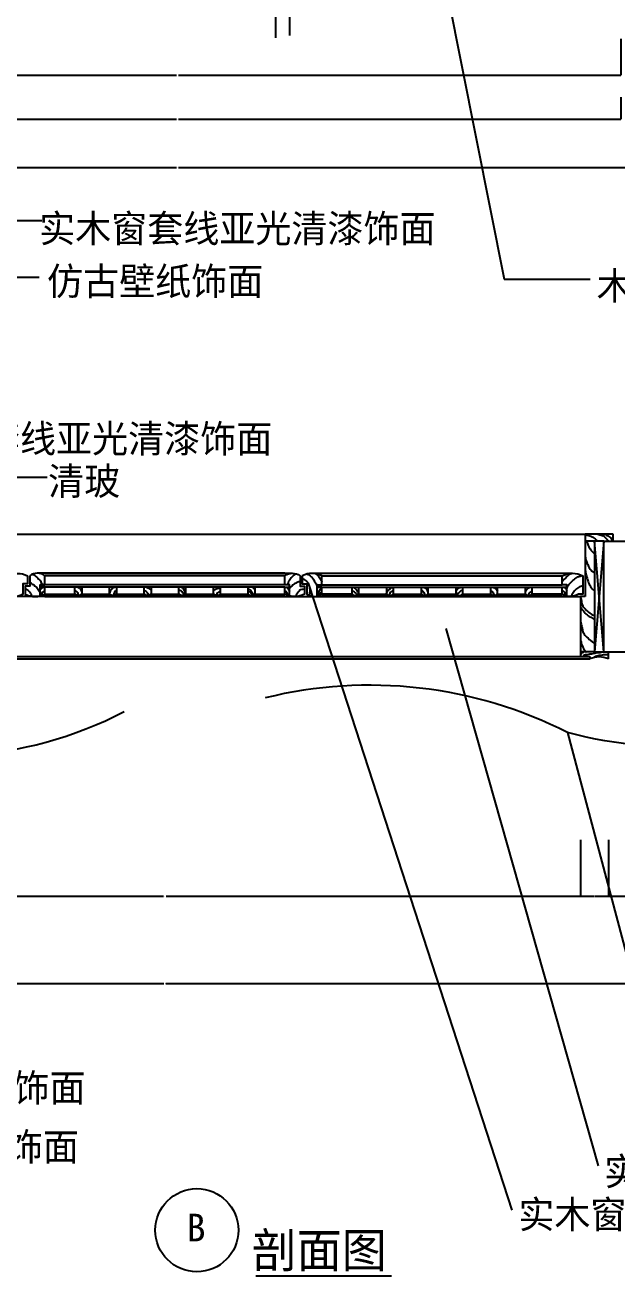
# Model space of a CAD drawing. Header units: metres. Extents: x 196 to 5438, y 102 to 7180.
# Drawn here: x 1809 to 3090, y 212 to 2920 of the extents above; entities that cross this region are included whole.
import ezdxf

# ---------------------------------------------------------------- set-up
doc = ezdxf.new("R2010")
doc.units = ezdxf.units.M
for name, color, linetype in [('2', 2, 'Continuous'), ('3', 3, 'Continuous'), ('4', 4, 'Continuous'), ('7', 7, 'Continuous'), ('BH', 3, 'Continuous'), ('DIM', 3, 'Continuous'), ('TEXT', 3, 'Continuous')]:
    doc.layers.add(name, color=color, linetype=linetype)
doc.dimstyles.get("Standard").update_dxf_attribs({"dimtxt": 2.5, "dimasz": 2.5, "dimexe": 1.25, "dimexo": 0.625, "dimtad": 1, "dimcen": 2.5, "dimazin": 3, "dimtfac": 1, "dimtmove": 0, "dimatfit": 3})

# ---------------------------------------------------------------- blocks, each defined once
blk = doc.blocks.new('*D5')
for p, q in [((488.76, 2668.92), (488.76, 2612.02)), ((3788.76, 2668.92), (3788.76, 2612.02)), ((489.01, 2612.02), (2136.76, 2612.02)), ((2140.76, 2612.02), (3788.51, 2612.02))]:
    blk.add_line(p, q)
at = {"layer": 'Defpoints'}
for p in [(488.76, 2668.92), (3788.76, 2668.92), (488.76, 2612.02)]:
    blk.add_point(p, dxfattribs=at)
at = {"layer": 'DIM', "insert": (2138.76, 2612.02), "char_height": 1, "attachment_point": 5}
blk.add_mtext('3300', dxfattribs=at)
blk = doc.blocks.new('*D6')
for p, q in [((461.54, 987.13), (461.54, 845.43)), ((3761.54, 987.13), (3761.54, 845.43)), ((461.79, 845.43), (2109.54, 845.43)), ((2113.54, 845.43), (3761.29, 845.43))]:
    blk.add_line(p, q)
at = {"layer": 'Defpoints'}
for p in [(461.54, 987.13), (3761.54, 987.13), (461.54, 845.43)]:
    blk.add_point(p, dxfattribs=at)
at = {"layer": 'DIM', "insert": (2111.54, 845.43), "char_height": 1, "attachment_point": 5}
blk.add_mtext('3300', dxfattribs=at)
blk = doc.blocks.new('*D31')
for p, q in [((1178.76, 2890.48), (1178.76, 2811.87)), ((3098.76, 2890.48), (3098.76, 2811.87)), ((1179.01, 2811.87), (2136.76, 2811.87)), ((2140.76, 2811.87), (3098.51, 2811.87))]:
    blk.add_line(p, q)
at = {"layer": 'Defpoints'}
for p in [(1178.76, 2890.48), (3098.76, 2890.48), (1178.76, 2811.87)]:
    blk.add_point(p, dxfattribs=at)
at = {"layer": 'DIM', "insert": (2138.76, 2811.87), "char_height": 1, "attachment_point": 5}
blk.add_mtext('1920', dxfattribs=at)
blk = doc.blocks.new('*D32')
for p, q in [((1178.76, 2764.25), (1178.76, 2716.54)), ((3098.76, 2764.25), (3098.76, 2716.54)), ((1179.01, 2716.54), (2136.76, 2716.54)), ((2140.76, 2716.54), (3098.51, 2716.54))]:
    blk.add_line(p, q)
at = {"layer": 'Defpoints'}
for p in [(1178.76, 2764.25), (3098.76, 2764.25), (1178.76, 2716.54)]:
    blk.add_point(p, dxfattribs=at)
at = {"layer": 'DIM', "insert": (2138.76, 2716.54), "char_height": 1, "attachment_point": 5}
blk.add_mtext('1920', dxfattribs=at)
blk = doc.blocks.new('*D33')
for p, q in [((1211.34, 1156.22), (1211.34, 1034.76)), ((3011.54, 1156.22), (3011.54, 1034.76)), ((1211.59, 1034.76), (2108.44, 1034.76)), ((2114.44, 1034.76), (3011.29, 1034.76))]:
    blk.add_line(p, q)
at = {"layer": 'Defpoints'}
for p in [(1211.34, 1156.22), (3011.54, 1156.22), (1211.34, 1034.76)]:
    blk.add_point(p, dxfattribs=at)
at = {"layer": 'DIM', "insert": (2111.44, 1034.76), "char_height": 1, "attachment_point": 5}
blk.add_mtext('1800,2', dxfattribs=at)
blk = doc.blocks.new('*D37')
for p, q in [((3071.54, 1156.22), (3071.54, 1034.76)), ((3461.54, 1156.22), (3461.54, 1034.76)), ((3071.79, 1034.76), (3265.04, 1034.76)), ((3268.04, 1034.76), (3461.29, 1034.76))]:
    blk.add_line(p, q)
at = {"layer": 'Defpoints'}
for p in [(3071.54, 1156.22), (3461.54, 1156.22), (3071.54, 1034.76)]:
    blk.add_point(p, dxfattribs=at)
at = {"layer": 'DIM', "insert": (3266.54, 1034.76), "char_height": 1, "attachment_point": 5}
blk.add_mtext('390', dxfattribs=at)
blk = doc.blocks.new('*D38')
for p, q in [((3011.54, 1156.22), (3011.54, 1034.76)), ((3071.54, 1156.22), (3071.54, 1034.76)), ((3011.79, 1034.76), (3040.54, 1034.76)), ((3042.54, 1034.76), (3071.29, 1034.76))]:
    blk.add_line(p, q)
at = {"layer": 'Defpoints'}
for p in [(3011.54, 1156.22), (3071.54, 1156.22), (3011.54, 1034.76)]:
    blk.add_point(p, dxfattribs=at)
at = {"layer": 'DIM', "insert": (3041.54, 1034.76), "char_height": 1, "attachment_point": 5}
blk.add_mtext('60', dxfattribs=at)

msp = doc.modelspace()

# ---------------------------------------------------------------- hatches: boundary and pattern name
at = {"layer": 'BH'}
h = msp.add_hatch(dxfattribs=at)
h.set_pattern_fill('ANSI31', scale=500)
h.paths.add_polyline_path([(3061.54, 1803.27), (3061.54, 1563.27), (3761.54, 1563.27), (3761.54, 1803.27)])
h.paths.add_polyline_path([(1161.54, 1563.27), (1161.54, 1767.89, -0.18), (1026.83, 1803.27), (461.54, 1803.27), (461.54, 1563.27)])
h.paths.add_polyline_path([(1161.54, 1767.89), (1161.54, 1803.27), (1026.83, 1803.27, 0.18)])

# ---------------------------------------------------------------- linework, layer by layer
at = {"layer": '2'}
for p, q in [((3061.54, 1803.27), (3761.54, 1803.27)), ((3061.54, 1563.27), (3061.54, 1803.27)), ((3061.54, 1563.27), (3761.54, 1563.27))]:
    msp.add_line(p, q, dxfattribs=at)
at = {"layer": '3'}
for p, q in [((2371.54, 1708.27), (1841.54, 1708.27)), ((2441.54, 1708.27), (2971.54, 1708.27)), ((2371.54, 1703.27), (1841.54, 1703.27)), ((1851.54, 1688.27), (1916.54, 1688.27)), ((1931.54, 1688.27), (1991.54, 1688.27)), ((2006.54, 1688.27), (2066.54, 1688.27)), ((2081.54, 1688.27), (2141.54, 1688.27)), ((2156.54, 1688.27), (2216.54, 1688.27)), ((2231.54, 1688.27), (2291.54, 1688.27)), ((2306.54, 1688.27), (2371.54, 1688.27)), ((2441.54, 1703.27), (2971.54, 1703.27)), ((2516.54, 1688.27), (2451.54, 1688.27)), ((2531.54, 1688.27), (2591.54, 1688.27)), ((2606.54, 1688.27), (2666.54, 1688.27)), ((2681.54, 1688.27), (2741.54, 1688.27)), ((2756.54, 1688.27), (2816.54, 1688.27)), ((2831.54, 1688.27), (2891.54, 1688.27)), ((2971.54, 1688.27), (2906.54, 1688.27)), ((1211.54, 1553.27), (3011.54, 1553.27))]:
    msp.add_line(p, q, dxfattribs=at)
at = {"layer": '4'}
for p, q in [((1181.54, 1818.27), (3021.54, 1818.27)), ((3021.54, 1818.27), (3021.54, 1683.27)), ((3081.54, 1818.27), (3021.54, 1818.27)), ((3081.54, 1803.27), (3081.54, 1818.27)), ((3041.54, 1803.27), (3021.54, 1803.27)), ((2371.54, 1728.27), (1851.54, 1728.27)), ((2451.54, 1728.27), (2971.54, 1728.27)), ((3021.54, 1683.27), (3011.54, 1683.27)), ((3011.54, 1683.27), (3011.54, 1563.27)), ((3011.54, 1563.27), (3011.54, 1553.27)), ((3041.54, 1563.27), (3011.54, 1563.27)), ((3011.54, 1553.27), (3031.54, 1553.27)), ((3031.54, 1553.27), (3031.54, 1548.27)), ((3071.54, 1548.27), (3071.54, 1563.27))]:
    msp.add_line(p, q, dxfattribs=at)
msp.add_lwpolyline([(3061.54, 1803.27), (3041.54, 1803.27), (3041.54, 1563.27), (3061.54, 1563.27)], dxfattribs=at)
for points in [[(1781.54, 1684.47), (1781.54, 1708.27), (1771.54, 1708.27), (1771.54, 1728.27, -0.24), (1814.04, 1728.27)], [(1841.54, 1684.47), (1841.54, 1708.27), (1851.54, 1708.27), (1851.54, 1728.27, 0.32), (1819.04, 1728.27)], [(2381.54, 1684.47), (2381.54, 1708.27), (2371.54, 1708.27), (2371.54, 1728.27, -0.32), (2404.04, 1728.27)], [(2441.54, 1684.47), (2441.54, 1708.27), (2451.54, 1708.27), (2451.54, 1728.27, 0.24), (2409.04, 1728.27)], [(2981.54, 1684.47), (2981.54, 1708.27), (2971.54, 1708.27), (2971.54, 1728.27, -0.23), (3016.54, 1728.27), (3016.54, 1688.27), (3006.54, 1688.27, -0.29), (2971.54, 1688.27), (2971.54, 1703.27), (2981.54, 1703.27)], [(1814.04, 1728.27), (1814.04, 1710.77), (1804.04, 1710.77), (1804.04, 1688.27), (1804.04, 1688.27), (1804.04, 1688.27, -0.31), (1771.54, 1688.27), (1771.54, 1703.27), (1781.54, 1703.27)], [(1819.04, 1728.27), (1819.04, 1705.77), (1809.04, 1705.77), (1809.04, 1688.27), (1809.04, 1688.27), (1809.04, 1688.27, 0.24), (1851.54, 1688.27), (1851.54, 1703.27), (1841.54, 1703.27)], [(2404.04, 1728.27), (2404.04, 1705.77), (2414.04, 1705.77), (2414.04, 1688.27), (2414.04, 1688.27), (2414.04, 1688.27, -0.24), (2371.54, 1688.27), (2371.54, 1703.27), (2381.54, 1703.27)], [(2409.04, 1728.27), (2409.04, 1710.77), (2419.04, 1710.77), (2419.04, 1688.27), (2419.04, 1688.27), (2419.04, 1688.27, 0.31), (2451.54, 1688.27), (2451.54, 1703.27), (2441.54, 1703.27)], [(1931.54, 1703.27), (1931.54, 1688.27, -0.4), (1916.54, 1688.27), (1916.54, 1703.27)], [(2006.54, 1703.27), (2006.54, 1688.27, -0.4), (1991.54, 1688.27), (1991.54, 1703.27)], [(2081.54, 1703.27), (2081.54, 1688.27, -0.4), (2066.54, 1688.27), (2066.54, 1703.27)], [(2156.54, 1703.27), (2156.54, 1688.27, -0.4), (2141.54, 1688.27), (2141.54, 1703.27)], [(2231.54, 1703.27), (2231.54, 1688.27, -0.4), (2216.54, 1688.27), (2216.54, 1703.27)], [(2306.54, 1703.27), (2306.54, 1688.27, -0.4), (2291.54, 1688.27), (2291.54, 1703.27)], [(2516.54, 1703.27), (2516.54, 1688.27, 0.4), (2531.54, 1688.27), (2531.54, 1703.27)], [(2591.54, 1703.27), (2591.54, 1688.27, 0.4), (2606.54, 1688.27), (2606.54, 1703.27)], [(2666.54, 1703.27), (2666.54, 1688.27, 0.4), (2681.54, 1688.27), (2681.54, 1703.27)], [(2741.54, 1703.27), (2741.54, 1688.27, 0.4), (2756.54, 1688.27), (2756.54, 1703.27)], [(2816.54, 1703.27), (2816.54, 1688.27, 0.4), (2831.54, 1688.27), (2831.54, 1703.27)], [(2891.54, 1703.27), (2891.54, 1688.27, 0.4), (2906.54, 1688.27), (2906.54, 1703.27)]]:
    msp.add_lwpolyline(points, format="xyb", dxfattribs=at)
msp.add_arc((3051.54, 1501.13), 51.21, 67.01, 112.99, dxfattribs=at)
at = {"layer": '7'}
for p, q in [((2371.54, 1733.47), (1835.29, 1733.47)), ((1851.54, 1733.47), (2387.79, 1733.47)), ((2430.29, 1733.47), (2994.04, 1733.47)), ((2371.54, 1683.27), (1211.54, 1683.27)), ((1851.54, 1683.27), (3011.54, 1683.27)), ((2456.54, 1685.27), (2966.54, 1685.27)), ((1191.54, 1548.27), (3031.54, 1548.27))]:
    msp.add_line(p, q, dxfattribs=at)
for points in [[(1856.54, 1685.27, -0.28), (1851.54, 1688.27), (1851.54, 1703.27)], [(2366.54, 1685.27, 0.28), (2371.54, 1688.27), (2371.54, 1703.27)], [(2456.54, 1685.27, -0.28), (2451.54, 1688.27), (2451.54, 1703.27)], [(2966.54, 1685.27, 0.28), (2971.54, 1688.27)], [(3618.03, 1458.7, -0.19), (2983.32, 1388.78, 0.18), (2328.62, 1463.7, 0.18)], [(2023.77, 1433.73, -0.22), (1324.09, 1398.77, 0.12), (604.42, 1428.74, 0.12)]]:
    msp.add_lwpolyline(points, format="xyb", dxfattribs=at)
msp.add_lwpolyline([(1856.54, 1685.27), (2366.54, 1685.27)], dxfattribs=at)
at = {"layer": 'BH'}
for p, q in [((3022.28, 1816.61), (3024.85, 1816.24)), ((3024.85, 1816.24), (3029.26, 1815.51)), ((3029.26, 1815.51), (3031.46, 1814.4)), ((3031.46, 1814.4), (3033.66, 1813.67)), ((3048.35, 1818.08), (3050.55, 1817.71)), ((3050.55, 1817.71), (3053.12, 1816.61)), ((3053.12, 1816.61), (3055.69, 1815.87)), ((3055.69, 1815.87), (3057.9, 1815.51)), ((3057.9, 1815.51), (3060.1, 1814.4)), ((3060.1, 1814.4), (3062.3, 1813.3)), ((3062.67, 1818.08), (3065.61, 1817.34)), ((3065.61, 1817.34), (3067.81, 1815.87)), ((3067.81, 1815.87), (3070.38, 1814.4)), ((3070.38, 1814.4), (3072.59, 1812.93)), ((3025.34, 1803.32), (3025.34, 1800.64)), ((3025.34, 1800.64), (3026.1, 1798.35)), ((3026.1, 1798.35), (3026.86, 1795.68)), ((3026.86, 1795.68), (3027.63, 1793.39)), ((3027.63, 1793.39), (3029.15, 1790.71)), ((3029.15, 1790.71), (3030.68, 1788.42)), ((3030.68, 1788.42), (3032.21, 1786.13)), ((3033.66, 1813.67), (3036.23, 1812.57)), ((3036.23, 1812.57), (3038.44, 1811.83)), ((3038.44, 1811.83), (3040.64, 1809.63)), ((3040.64, 1809.63), (3042.84, 1807.79)), ((3042.84, 1807.79), (3045.05, 1805.58)), ((3045.05, 1805.58), (3046.51, 1803.38)), ((3046.51, 1803.38), (3046.88, 1803.01)), ((3062.3, 1813.3), (3064.87, 1811.1)), ((3064.87, 1811.1), (3066.71, 1808.89)), ((3066.71, 1808.89), (3068.55, 1806.69)), ((3068.55, 1806.69), (3070.02, 1804.48)), ((3070.02, 1804.48), (3070.75, 1803.38)), ((3072.59, 1812.93), (3074.79, 1811.83)), ((3074.79, 1811.83), (3076.99, 1810.36)), ((3076.99, 1810.36), (3078.46, 1808.16)), ((3078.46, 1808.16), (3079.93, 1805.95)), ((3079.93, 1805.95), (3080.66, 1804.48)), ((3021.9, 1768.56), (3022.28, 1765.51)), ((3022.28, 1765.51), (3023.05, 1762.83)), ((3023.05, 1762.83), (3023.43, 1760.16)), ((3023.43, 1760.16), (3024.96, 1757.1)), ((3032.21, 1786.13), (3033.35, 1783.84)), ((3033.35, 1783.84), (3035.64, 1781.55)), ((3035.64, 1781.55), (3037.55, 1779.26)), ((3037.55, 1779.26), (3039.84, 1776.96)), ((3039.84, 1776.96), (3041.75, 1775.44)), ((2989.83, 1732.27), (2992.16, 1733.12)), ((2992.16, 1733.12), (2992.58, 1733.33)), ((3021.9, 1738.77), (3021.9, 1736.1)), ((3021.9, 1736.1), (3022.67, 1733.04)), ((3022.67, 1733.04), (3023.43, 1730.37)), ((3024.96, 1757.1), (3025.72, 1754.81)), ((3025.72, 1754.81), (3026.86, 1752.52)), ((3026.86, 1752.52), (3028.01, 1750.23)), ((3028.01, 1750.23), (3028.77, 1747.94)), ((3028.77, 1747.94), (3030.3, 1745.26)), ((3030.3, 1745.26), (3032.21, 1742.59)), ((3032.21, 1742.59), (3034.12, 1740.3)), ((3034.12, 1740.3), (3036.02, 1738.01)), ((3036.02, 1738.01), (3038.31, 1736.1)), ((3038.31, 1736.1), (3040.6, 1734.57)), ((3040.6, 1734.57), (3041.75, 1733.42)), ((1819.08, 1714.3), (1821.44, 1712.61)), ((1821.44, 1712.61), (1824.15, 1710.25)), ((1824.15, 1710.25), (1826.51, 1708.9)), ((1825.84, 1730.83), (1828.2, 1729.82)), ((1826.51, 1708.9), (1828.54, 1707.88)), ((1828.2, 1729.82), (1830.23, 1728.47)), ((1828.54, 1707.88), (1830.23, 1705.86)), ((1830.23, 1728.47), (1832.59, 1726.78)), ((1832.59, 1726.78), (1834.62, 1725.1)), ((1834.62, 1725.1), (1836.64, 1723.07)), ((1836.64, 1723.07), (1838.33, 1721.05)), ((1838.33, 1721.05), (1840.36, 1719.02)), ((1840.36, 1719.02), (1842.05, 1717)), ((1842.05, 1717), (1843.06, 1714.97)), ((1843.06, 1714.97), (1844.41, 1712.95)), ((1844.41, 1712.95), (1845.76, 1710.92)), ((1845.76, 1710.92), (1846.44, 1708.9)), ((1846.44, 1708.9), (1846.77, 1708.56)), ((2377.22, 1708.97), (2377.09, 1708.59)), ((2377.59, 1710.99), (2377.22, 1708.97)), ((2378.1, 1713), (2377.59, 1710.99)), ((2378.6, 1715.15), (2378.1, 1713)), ((2380.24, 1717.29), (2378.6, 1715.15)), ((2381.88, 1719.43), (2380.24, 1717.29)), ((2383.78, 1721.45), (2381.88, 1719.43)), ((2385.16, 1723.47), (2383.78, 1721.45)), ((2386.8, 1706.58), (2384.66, 1704.69)), ((2387.06, 1725.61), (2385.16, 1723.47)), ((2388.82, 1708.34), (2386.8, 1706.58)), ((2388.82, 1727.63), (2387.06, 1725.61)), ((2390.84, 1729.64), (2388.82, 1727.63)), ((2390.97, 1709.85), (2388.82, 1708.34)), ((2392.86, 1731.03), (2390.84, 1729.64)), ((2393.11, 1711.37), (2390.97, 1709.85)), ((2395.25, 1732.04), (2392.86, 1731.03)), ((2395.13, 1712.25), (2393.11, 1711.37)), ((2397.27, 1713.51), (2395.13, 1712.25)), ((2399.42, 1714.01), (2397.27, 1713.51)), ((2401.69, 1715.02), (2399.42, 1714.01)), ((2403.83, 1715.27), (2401.69, 1715.02)), ((2409.13, 1722.21), (2411.15, 1721.2)), ((2411.15, 1721.2), (2413.8, 1719.94)), ((2413.8, 1719.94), (2416.07, 1718.17)), ((2416.07, 1718.17), (2418.08, 1716.41)), ((2418.08, 1716.41), (2419.98, 1714.14)), ((2419.35, 1731.91), (2421.62, 1731.15)), ((2419.98, 1714.14), (2421.62, 1712)), ((2421.62, 1731.15), (2424.01, 1729.52)), ((2421.62, 1712), (2422.75, 1709.85)), ((2422.75, 1709.85), (2423.38, 1707.71)), ((2423.38, 1707.71), (2424.14, 1705.44)), ((2424.01, 1729.52), (2426.03, 1727.88)), ((2426.03, 1727.88), (2428.18, 1726.11)), ((2428.18, 1726.11), (2430.32, 1724.1)), ((2430.32, 1724.1), (2432.46, 1721.83)), ((2432.46, 1721.83), (2433.73, 1719.56)), ((2433.73, 1719.56), (2434.86, 1717.29)), ((2434.86, 1717.29), (2436.25, 1715.27)), ((2436.25, 1715.27), (2437.89, 1713)), ((2437.38, 1732.42), (2439.65, 1730.78)), ((2437.89, 1713), (2439.15, 1710.86)), ((2439.15, 1710.86), (2439.91, 1708.72)), ((2439.65, 1730.78), (2441.67, 1729.39)), ((2439.91, 1708.72), (2440.91, 1706.7)), ((2440.91, 1706.7), (2441.42, 1705.57)), ((2441.67, 1729.39), (2443.82, 1727.25)), ((2443.82, 1727.25), (2445.58, 1725.1)), ((2445.58, 1725.1), (2447.22, 1723.09)), ((2447.22, 1723.09), (2448.48, 1720.95)), ((2448.48, 1720.95), (2449.74, 1718.93)), ((2449.74, 1718.93), (2450.75, 1716.91)), ((2450.75, 1716.91), (2451.26, 1715.27)), ((2971.61, 1715.76), (2972.67, 1717.88)), ((2972.67, 1717.88), (2974.58, 1720)), ((2974.58, 1720), (2977.54, 1721.69)), ((2977.54, 1721.69), (2979.45, 1723.8)), ((2979.45, 1723.8), (2981.14, 1725.92)), ((2981.14, 1725.92), (2983.26, 1727.61)), ((2983.05, 1704.33), (2984.32, 1706.87)), ((2983.26, 1727.61), (2985.38, 1729.52)), ((2984.32, 1706.87), (2985.8, 1709.2)), ((2985.38, 1729.52), (2987.5, 1731)), ((2985.8, 1709.2), (2987.92, 1711.32)), ((2987.5, 1731), (2989.83, 1732.27)), ((2987.92, 1711.32), (2990.46, 1713.86)), ((2990.46, 1713.86), (2992.58, 1715.97)), ((2992.58, 1715.97), (2994.7, 1717.88)), ((2994.7, 1717.88), (2996.81, 1719.57)), ((2996.81, 1719.57), (2999.14, 1721.27)), ((2999.14, 1721.27), (3001.26, 1722.96)), ((3001.26, 1722.96), (3003.59, 1724.44)), ((3003.59, 1724.44), (3005.71, 1725.5)), ((3005.71, 1725.5), (3007.83, 1726.34)), ((3007.83, 1726.34), (3010.37, 1727.19)), ((3010.37, 1727.19), (3012.7, 1728.04)), ((3012.7, 1728.04), (3015.03, 1728.46)), ((3016.3, 1706.24), (3013.97, 1705.82)), ((3023.43, 1730.37), (3024.19, 1728.08)), ((3024.19, 1728.08), (3024.57, 1725.4)), ((3024.57, 1725.4), (3025.34, 1723.11)), ((3025.34, 1723.11), (3026.1, 1720.06)), ((3026.1, 1720.06), (3026.86, 1717.76)), ((3026.86, 1717.76), (3027.63, 1715.47)), ((3027.63, 1715.47), (3028.77, 1712.8)), ((3028.77, 1712.8), (3030.3, 1710.12)), ((3030.3, 1710.12), (3031.44, 1707.45)), ((3031.44, 1707.45), (3032.97, 1704.78)), ((1809.29, 1700.12), (1811.31, 1699.11)), ((1811.31, 1699.11), (1813.68, 1697.76)), ((1813.68, 1697.76), (1815.7, 1696.07)), ((1815.7, 1696.07), (1817.73, 1694.39)), ((1817.73, 1694.39), (1819.08, 1692.36)), ((1819.08, 1692.36), (1820.77, 1690)), ((1820.77, 1690), (1821.78, 1687.97)), ((1821.78, 1687.97), (1822.46, 1685.95)), ((1822.46, 1685.95), (1823.13, 1684.6)), ((1830.23, 1705.86), (1834.28, 1702.48)), ((1834.28, 1702.48), (1835.97, 1700.46)), ((1835.97, 1700.46), (1838.67, 1696.41)), ((1838.67, 1696.41), (1840.02, 1694.39)), ((1840.02, 1694.39), (1840.36, 1693.04)), ((1842.05, 1698.44), (1841.71, 1697.76)), ((1843.73, 1700.46), (1842.05, 1698.44)), ((1845.76, 1701.81), (1843.73, 1700.46)), ((1844.07, 1686.62), (1843.73, 1685.95)), ((1844.75, 1688.65), (1844.07, 1686.62)), ((1845.42, 1690.67), (1844.75, 1688.65)), ((1846.77, 1692.7), (1845.42, 1690.67)), ((1847.79, 1702.82), (1845.76, 1701.81)), ((1848.8, 1694.39), (1846.77, 1692.7)), ((1850.83, 1695.74), (1848.8, 1694.39)), ((1917.04, 1696.01), (1919.07, 1695)), ((1919.07, 1695), (1921.09, 1693.65)), ((1921.09, 1693.65), (1922.45, 1691.63)), ((1922.45, 1691.63), (1923.12, 1689.6)), ((1923.12, 1689.6), (1923.46, 1687.58)), ((1923.46, 1687.58), (1923.46, 1685.55)), ((1923.8, 1703.1), (1925.82, 1702.09)), ((1925.82, 1702.09), (1927.85, 1700.4)), ((1927.85, 1700.4), (1928.86, 1698.38)), ((1928.86, 1698.38), (1930.89, 1694.33)), ((1930.89, 1694.33), (1930.89, 1693.65)), ((1992.69, 1692.98), (1992.35, 1690.95)), ((1993.37, 1695), (1992.69, 1692.98)), ((1994.72, 1697.03), (1993.37, 1695)), ((1996.41, 1699.05), (1994.72, 1697.03)), ((1998.43, 1701.08), (1996.41, 1699.05)), ((2000.46, 1702.43), (1998.43, 1701.08)), ((2002.48, 1703.1), (2000.46, 1702.43)), ((2001.47, 1690.95), (2000.8, 1688.93)), ((2000.8, 1688.93), (2000.8, 1686.23)), ((2002.15, 1692.98), (2001.47, 1690.95)), ((2004.17, 1694.66), (2002.15, 1692.98)), ((2004.51, 1703.44), (2002.48, 1703.1)), ((2006.2, 1696.01), (2004.17, 1694.66)), ((2066.65, 1696.35), (2068.68, 1695.34)), ((2068.68, 1695.34), (2071.04, 1693.99)), ((2071.04, 1693.99), (2073.07, 1691.96)), ((2072.73, 1702.76), (2074.76, 1702.09)), ((2073.07, 1691.96), (2074.42, 1689.94)), ((2074.42, 1689.94), (2075.09, 1687.92)), ((2074.76, 1702.09), (2076.78, 1701.41)), ((2075.09, 1687.92), (2075.43, 1686.57)), ((2076.78, 1701.41), (2078.81, 1699.39)), ((2078.81, 1699.39), (2080.83, 1697.36)), ((2080.83, 1697.36), (2081.51, 1696.69)), ((2141.51, 1696.97), (2143.88, 1696.97)), ((2143.88, 1696.97), (2145.9, 1696.29)), ((2145.9, 1696.29), (2147.93, 1694.27)), ((2147.26, 1703.04), (2149.28, 1702.71)), ((2147.93, 1694.27), (2149.28, 1692.24)), ((2149.28, 1702.71), (2150.97, 1700.68)), ((2149.28, 1692.24), (2150.97, 1690.22)), ((2150.97, 1700.68), (2153, 1696.63)), ((2150.97, 1690.22), (2151.65, 1688.19)), ((2151.65, 1688.19), (2152.32, 1687.18)), ((2153, 1696.63), (2153.67, 1694.27)), ((2153.67, 1694.27), (2154.01, 1692.24)), ((2154.01, 1692.24), (2154.69, 1690.22)), ((2154.69, 1690.22), (2155.02, 1688.19)), ((2155.02, 1688.19), (2155.02, 1687.86)), ((2216.83, 1696.29), (2216.49, 1695.62)), ((2218.85, 1697.64), (2216.83, 1696.29)), ((2220.88, 1698.66), (2218.85, 1697.64)), ((2222.9, 1699.33), (2220.88, 1698.66)), ((2223.92, 1688.87), (2222.57, 1686.17)), ((2224.93, 1700.01), (2222.9, 1699.33)), ((2225.61, 1690.89), (2223.92, 1688.87)), ((2226.96, 1700.34), (2224.93, 1700.01)), ((2227.63, 1692.92), (2225.61, 1690.89)), ((2228.98, 1700.34), (2226.96, 1700.34)), ((2229.66, 1693.93), (2227.63, 1692.92)), ((2231.35, 1700.01), (2228.98, 1700.34)), ((2231.68, 1694.27), (2229.66, 1693.93)), ((2291.46, 1699.33), (2293.49, 1698.99)), ((2291.8, 1694.27), (2293.82, 1693.93)), ((2293.49, 1698.99), (2295.51, 1697.64)), ((2293.82, 1693.93), (2295.85, 1693.26)), ((2295.51, 1697.64), (2297.54, 1695.96)), ((2295.85, 1693.26), (2297.2, 1691.23)), ((2297.2, 1691.23), (2299.23, 1690.22)), ((2297.54, 1695.96), (2299.23, 1693.93)), ((2299.23, 1693.93), (2300.58, 1691.91)), ((2299.23, 1690.22), (2300.24, 1688.19)), ((2300.24, 1688.19), (2300.92, 1687.18)), ((2300.58, 1691.91), (2301.59, 1689.88)), ((2301.59, 1702.71), (2303.62, 1702.37)), ((2301.59, 1689.88), (2302.27, 1687.86)), ((2302.27, 1687.86), (2302.61, 1686.17)), ((2303.62, 1702.37), (2304.97, 1700.34)), ((2304.97, 1700.34), (2305.98, 1698.32)), ((2305.98, 1698.32), (2306.32, 1698.32)), ((2371.67, 1695.61), (2373.68, 1694.73)), ((2373.68, 1694.73), (2374.95, 1692.71)), ((2374.44, 1703.17), (2376.46, 1701.91)), ((2374.95, 1692.71), (2375.7, 1690.57)), ((2375.7, 1690.57), (2376.08, 1688.55)), ((2376.08, 1688.55), (2376.08, 1686.79)), ((2376.46, 1701.91), (2378.48, 1699.9)), ((2378.48, 1699.9), (2379.87, 1697.88)), ((2379.87, 1697.88), (2381.13, 1695.86)), ((2381.13, 1695.86), (2381.38, 1694.6)), ((2382.64, 1702.92), (2381.76, 1701.53)), ((2384.66, 1704.69), (2382.64, 1702.92)), ((2394.75, 1684.39), (2394.62, 1683.64)), ((2395.63, 1686.41), (2394.75, 1684.39)), ((2397.02, 1688.55), (2395.63, 1686.41)), ((2398.66, 1690.69), (2397.02, 1688.55)), ((2400.17, 1692.71), (2398.66, 1690.69)), ((2402.19, 1694.85), (2400.17, 1692.71)), ((2403.45, 1697), (2402.19, 1694.85)), ((2405.47, 1698.01), (2403.45, 1697)), ((2407.99, 1698.26), (2405.47, 1698.01)), ((2410.52, 1698.51), (2407.99, 1698.26)), ((2413.8, 1698.89), (2410.52, 1698.51)), ((2423.63, 1686.79), (2423.51, 1686.54)), ((2424.26, 1688.8), (2423.63, 1686.79)), ((2424.14, 1705.44), (2424.64, 1703.43)), ((2424.9, 1690.95), (2424.26, 1688.8)), ((2424.64, 1703.43), (2424.9, 1701.28)), ((2424.9, 1701.28), (2425.02, 1699.27)), ((2425.15, 1693.09), (2424.9, 1690.95)), ((2425.02, 1699.27), (2425.02, 1697.25)), ((2425.02, 1697.25), (2425.15, 1695.23)), ((2425.15, 1695.23), (2425.15, 1693.09)), ((2443.44, 1687.54), (2443.31, 1685.53)), ((2443.31, 1685.53), (2443.31, 1685.27)), ((2444.07, 1689.69), (2443.44, 1687.54)), ((2444.32, 1691.83), (2444.07, 1689.69)), ((2444.83, 1693.85), (2444.32, 1691.83)), ((2445.96, 1695.99), (2444.83, 1693.85)), ((2447.47, 1698.13), (2445.96, 1695.99)), ((2447.85, 1690.44), (2447.22, 1688.43)), ((2447.22, 1688.43), (2447.22, 1686.66)), ((2448.99, 1700.15), (2447.47, 1698.13)), ((2449.49, 1692.46), (2447.85, 1690.44)), ((2451.01, 1701.03), (2448.99, 1700.15)), ((2451.51, 1694.22), (2449.49, 1692.46)), ((2516.8, 1695.19), (2519.17, 1694.51)), ((2519.17, 1694.51), (2521.21, 1693.49)), ((2519.85, 1703.16), (2522.06, 1701.64)), ((2521.21, 1693.49), (2523.42, 1691.46)), ((2522.06, 1701.64), (2524.1, 1699.77)), ((2523.42, 1691.46), (2525.29, 1689.42)), ((2524.1, 1699.77), (2526.13, 1697.73)), ((2525.29, 1689.42), (2526.3, 1687.38)), ((2526.13, 1697.73), (2528, 1695.7)), ((2526.3, 1687.38), (2526.47, 1685.86)), ((2528, 1695.7), (2528.85, 1693.66)), ((2528.85, 1693.66), (2530.04, 1691.63)), ((2530.04, 1691.63), (2530.72, 1687.55)), ((2591.51, 1690.1), (2592.53, 1692.47)), ((2592.53, 1692.47), (2593.55, 1694.68)), ((2593.55, 1694.68), (2595.41, 1696.72)), ((2595.41, 1696.72), (2597.45, 1698.75)), ((2597.62, 1688.4), (2596.94, 1686.37)), ((2596.94, 1686.37), (2596.94, 1685.69)), ((2597.45, 1698.75), (2599.49, 1700.45)), ((2598.64, 1690.44), (2597.62, 1688.4)), ((2600.17, 1692.47), (2598.64, 1690.44)), ((2599.49, 1700.45), (2601.7, 1701.81)), ((2602.21, 1694.17), (2600.17, 1692.47)), ((2601.7, 1701.81), (2603.73, 1702.49)), ((2604.24, 1695.87), (2602.21, 1694.17)), ((2603.73, 1702.49), (2605.94, 1702.82)), ((2606.28, 1696.72), (2604.24, 1695.87)), ((2605.94, 1702.82), (2606.62, 1702.82)), ((2666.39, 1697.31), (2668.43, 1696.46)), ((2668.43, 1696.46), (2670.47, 1694.42)), ((2670.47, 1694.42), (2672, 1692.22)), ((2672, 1692.22), (2672.85, 1690.18)), ((2672.51, 1702.91), (2674.54, 1702.23)), ((2672.85, 1690.18), (2673.36, 1688.14)), ((2673.36, 1688.14), (2673.7, 1686.11)), ((2673.7, 1686.11), (2673.7, 1685.77)), ((2674.54, 1702.23), (2676.58, 1700.53)), ((2676.58, 1700.53), (2678.28, 1698.49)), ((2678.28, 1698.49), (2679.64, 1696.46)), ((2679.64, 1696.46), (2680.83, 1694.42)), ((2680.83, 1694.42), (2681.34, 1693.57)), ((2741.96, 1693.4), (2742.3, 1695.61)), ((2742.3, 1695.61), (2743.82, 1697.65)), ((2743.82, 1697.65), (2745.52, 1699.68)), ((2745.01, 1688.31), (2744.5, 1686.79)), ((2746.54, 1690.35), (2745.01, 1688.31)), ((2745.52, 1699.68), (2747.56, 1701.55)), ((2748.58, 1692.22), (2746.54, 1690.35)), ((2747.56, 1701.55), (2749.6, 1702.57)), ((2750.45, 1694.25), (2748.58, 1692.22)), ((2749.6, 1702.57), (2751.29, 1703.08)), ((2752.48, 1695.61), (2750.45, 1694.25)), ((2754.69, 1696.12), (2752.48, 1695.61)), ((2756.73, 1696.12), (2754.69, 1696.12)), ((2816.58, 1695.45), (2818.7, 1694.6)), ((2818.7, 1694.6), (2820.82, 1693.12)), ((2820.82, 1693.12), (2822.3, 1691)), ((2822.3, 1691), (2822.94, 1688.89)), ((2822.51, 1703.06), (2824.84, 1701.79)), ((2822.94, 1688.89), (2823.36, 1686.77)), ((2823.36, 1686.77), (2823.57, 1685.71)), ((2824.84, 1701.79), (2826.96, 1700.1)), ((2826.96, 1700.1), (2829.08, 1698.41)), ((2829.08, 1698.41), (2830.77, 1696.29)), ((2830.77, 1696.29), (2831.62, 1694.6)), ((2891.56, 1693.33), (2894.52, 1697.56)), ((2894.52, 1697.56), (2896.64, 1699.89)), ((2896.64, 1699.89), (2898.76, 1701.79)), ((2897.7, 1686.56), (2897.49, 1685.92)), ((2898.33, 1688.67), (2897.7, 1686.56)), ((2900.03, 1691), (2898.33, 1688.67)), ((2898.76, 1701.79), (2900.87, 1702.64)), ((2902.15, 1692.91), (2900.03, 1691)), ((2900.87, 1702.64), (2901.72, 1703.06)), ((2904.26, 1694.39), (2902.15, 1692.91)), ((2906.59, 1695.87), (2904.26, 1694.39)), ((2971.61, 1696.08), (2973.73, 1694.81)), ((2973.73, 1694.81), (2975.85, 1693.12)), ((2975.85, 1703.06), (2977.97, 1701.58)), ((2975.85, 1693.12), (2977.12, 1690.79)), ((2977.12, 1690.79), (2977.97, 1688.67)), ((2977.97, 1701.58), (2980.08, 1699.47)), ((2977.97, 1688.67), (2978.6, 1686.56)), ((2978.6, 1686.56), (2978.6, 1684.86)), ((2980.08, 1699.47), (2980.93, 1697.35)), ((2980.93, 1697.35), (2981.35, 1696.08)), ((2981.57, 1699.68), (2982.2, 1701.79)), ((2982.2, 1701.79), (2983.05, 1704.33)), ((2992.58, 1686.77), (2991.52, 1684.65)), ((2993.85, 1688.89), (2992.58, 1686.77)), ((2995.54, 1691.21), (2993.85, 1688.89)), ((2996.81, 1693.33), (2995.54, 1691.21)), ((2998.51, 1695.45), (2996.81, 1693.33)), ((3000.42, 1697.77), (2998.51, 1695.45)), ((3002.53, 1699.89), (3000.42, 1697.77)), ((3004.65, 1701.58), (3002.53, 1699.89)), ((3006.77, 1702.85), (3004.65, 1701.58)), ((3009.1, 1704.12), (3006.77, 1702.85)), ((3011.64, 1705.18), (3009.1, 1704.12)), ((3011.6, 1680.72), (3012.36, 1677.66)), ((3013.97, 1705.82), (3011.64, 1705.18)), ((3032.97, 1704.78), (3034.5, 1702.49)), ((3034.5, 1702.49), (3036.41, 1700.19)), ((3036.41, 1700.19), (3038.7, 1697.9)), ((3038.7, 1697.9), (3040.99, 1696.37)), ((3040.99, 1696.37), (3041.75, 1695.61)), ((3011.98, 1659.71), (3013.51, 1657.03)), ((3012.36, 1677.66), (3013.12, 1672.31)), ((3013.12, 1672.31), (3013.51, 1669.64)), ((3013.51, 1669.64), (3014.27, 1667.35)), ((3013.51, 1657.03), (3015.41, 1654.36)), ((3014.27, 1667.35), (3015.41, 1664.67)), ((3015.41, 1664.67), (3016.18, 1662.38)), ((3015.41, 1654.36), (3017.32, 1652.07)), ((3016.18, 1662.38), (3017.7, 1660.09)), ((3017.32, 1652.07), (3019.23, 1649.78)), ((3017.7, 1660.09), (3019.99, 1657.8)), ((3019.99, 1657.8), (3021.9, 1655.51)), ((3021.9, 1655.51), (3024.19, 1653.22)), ((3024.19, 1653.22), (3026.48, 1651.31)), ((3011.6, 1627.63), (3011.98, 1625.33)), ((3011.98, 1625.33), (3012.36, 1623.04)), ((3019.23, 1649.78), (3021.14, 1647.49)), ((3021.14, 1647.49), (3023.43, 1645.19)), ((3023.43, 1645.19), (3025.72, 1643.28)), ((3025.72, 1643.28), (3028.01, 1641.76)), ((3026.48, 1651.31), (3028.77, 1649.01)), ((3028.01, 1641.76), (3030.3, 1639.85)), ((3028.77, 1649.01), (3031.06, 1647.49)), ((3030.3, 1639.85), (3033.35, 1638.32)), ((3031.06, 1647.49), (3033.73, 1645.58)), ((3033.35, 1638.32), (3035.64, 1637.17)), ((3033.73, 1645.58), (3036.02, 1644.05)), ((3035.64, 1637.17), (3037.93, 1635.65)), ((3036.02, 1644.05), (3038.31, 1642.9)), ((3037.93, 1635.65), (3040.22, 1634.5)), ((3038.31, 1642.9), (3040.6, 1641.76)), ((3040.22, 1634.5), (3041.37, 1634.12)), ((3040.6, 1641.76), (3040.6, 1641.38)), ((3012.36, 1623.04), (3013.12, 1620.37)), ((3013.12, 1620.37), (3013.89, 1618.08)), ((3013.89, 1618.08), (3014.65, 1615.79)), ((3014.65, 1615.79), (3015.8, 1610.44)), ((3015.8, 1610.44), (3016.18, 1606.62)), ((3016.18, 1606.62), (3017.32, 1604.33)), ((3017.32, 1604.33), (3018.85, 1602.04)), ((3018.85, 1602.04), (3020.76, 1599.36)), ((3020.76, 1599.36), (3023.05, 1597.45)), ((3011.6, 1586.38), (3012.36, 1584.08)), ((3012.36, 1584.08), (3012.74, 1581.79)), ((3012.74, 1581.79), (3013.89, 1578.74)), ((3013.89, 1578.74), (3015.41, 1576.06)), ((3015.41, 1576.06), (3016.56, 1573.77)), ((3016.56, 1573.77), (3017.7, 1570.72)), ((3017.7, 1570.72), (3018.85, 1568.42)), ((3023.05, 1597.45), (3024.96, 1595.16)), ((3024.96, 1595.16), (3027.63, 1592.87)), ((3027.63, 1592.87), (3029.92, 1590.2)), ((3029.92, 1590.2), (3032.21, 1588.67)), ((3032.21, 1588.67), (3036.79, 1584.85)), ((3036.79, 1584.85), (3039.46, 1583.32)), ((3039.46, 1583.32), (3041.75, 1581.79)), ((3011.63, 1556.81), (3012.73, 1559.01)), ((3012.73, 1559.01), (3014.94, 1561.22)), ((3014.94, 1561.22), (3017.14, 1562.69)), ((3017.14, 1562.69), (3018.24, 1563.05)), ((3017.14, 1555.34), (3019.71, 1556.81)), ((3018.85, 1568.42), (3022.67, 1563.84)), ((3019.71, 1556.81), (3022.28, 1557.54)), ((3022.28, 1557.54), (3026.69, 1557.54)), ((3022.67, 1563.84), (3023.43, 1563.46)), ((3026.69, 1557.54), (3028.89, 1558.64)), ((3028.89, 1558.64), (3031.09, 1559.01)), ((3031.09, 1559.01), (3033.3, 1559.01)), ((3033.3, 1559.01), (3035.5, 1559.38)), ((3035.5, 1559.38), (3042.11, 1560.48)), ((3041.74, 1552.03), (3044.31, 1554.24)), ((3042.11, 1560.48), (3044.68, 1561.22)), ((3044.31, 1554.24), (3046.88, 1554.97)), ((3044.68, 1561.22), (3049.08, 1561.95)), ((3046.88, 1554.97), (3049.08, 1555.71)), ((3049.08, 1561.95), (3051.29, 1561.95)), ((3049.08, 1555.71), (3051.29, 1556.44)), ((3051.29, 1561.95), (3053.49, 1562.32)), ((3051.29, 1556.44), (3053.49, 1556.44)), ((3053.49, 1562.32), (3055.69, 1562.69)), ((3053.49, 1556.44), (3058.63, 1557.18)), ((3058.63, 1557.18), (3060.84, 1557.91)), ((3060.84, 1557.91), (3071.85, 1557.91))]:
    msp.add_line(p, q, dxfattribs=at)
at = {"layer": 'DIM'}
for p, q in [((3061.54, 1803.27), (3041.54, 1563.27)), ((3061.54, 1563.27), (3041.54, 1803.27))]:
    msp.add_line(p, q, dxfattribs=at)
for points in [[(2351.82, 2892.62), (2351.82, 6504.93), (2464.65, 6504.93)], [(2381.82, 2897.68), (2381.82, 3116.84)]]:
    msp.add_lwpolyline(points, dxfattribs=at)
at = {"layer": 'TEXT'}
msp.add_line((2308.55, 212.48), (2602.42, 212.48), dxfattribs=at)
msp.add_circle((2180.77, 311.48), 90, dxfattribs=at)

# ---------------------------------------------------------------- texts
for s, height, p in [('实木窗套线亚光清漆饰面', 60, (1839.45, 2449.79)), ('仿古壁纸饰面', 60, (1856.59, 2335.63)), ('木作踢脚线亚光清漆饰面', 60, (3046.15, 2325.88)), ('实木窗套线亚光清漆饰面', 60, (1486.05, 1994.94)), ('清玻', 60, (1858.85, 1902.98)), ('实木线条亚光清漆饰面', 60, (1159.83, 589.69)), ('18厘夹板仿古壁纸饰面', 60, (1141.83, 461.99)), ('实木窗台板亚光清漆饰面', 60, (3062.03, 408.51)), ('实木窗框亚光清漆饰面', 60, (2876.59, 315.61)), ('B', 60, (2158.82, 287.35)), ('剖面图', 75, (2299.35, 230.41))]:
    msp.add_text(s, height=height, dxfattribs=at).set_placement(p)

# ---------------------------------------------------------------- dimensions: what is measured, and where the dimension line sits
at = {"layer": 'DIM'}
for base, p1, p2, picture, middle in [((1178.76, 2811.87), (1178.76, 2890.48), (3098.76, 2890.48), '*D31', (2138.76, 2811.87)), ((1178.76, 2716.54), (1178.76, 2764.25), (3098.76, 2764.25), '*D32', (2138.76, 2716.54)), ((488.76, 2612.02), (488.76, 2668.92), (3788.76, 2668.92), '*D5', (2138.76, 2612.02)), ((1211.34, 1034.76), (1211.34, 1156.22), (3011.54, 1156.22), '*D33', (2111.44, 1034.76)), ((3011.54, 1034.76), (3011.54, 1156.22), (3071.54, 1156.22), '*D38', (3041.54, 1034.76)), ((3071.54, 1034.76), (3071.54, 1156.22), (3461.54, 1156.22), '*D37', (3266.54, 1034.76)), ((461.54, 845.43), (461.54, 987.13), (3761.54, 987.13), '*D6', (2111.54, 845.43))]:
    dim = msp.add_linear_dim(base=base, p1=p1, p2=p2, dimstyle='Standard', dxfattribs=at)
    dim.commit()
    dim.dimension.update_dxf_attribs({"geometry": picture, "text_midpoint": middle})

# ---------------------------------------------------------------- leaders
for points in [[(1397.44, 3810.32), (1755.9, 2497.1), (1845.43, 2497.1)], [(1340.08, 3280.19), (1640.87, 2374.83), (1839.38, 2374.83)], [(2716.57, 3022.28), (2845.62, 2369.96), (3032.01, 2369.96)], [(1672.78, 1706.18), (1790.1, 1941.88), (1857.03, 1941.88)], [(2424.14, 1705.44), (2862.68, 354.65)], [(2719.9, 1614.32), (3049.65, 450.88)], [(2983.32, 1388.78), (3207.65, 540.81)]]:
    msp.add_leader(points, dimstyle='Standard', dxfattribs=at)

doc.saveas('drawing.dxf')
